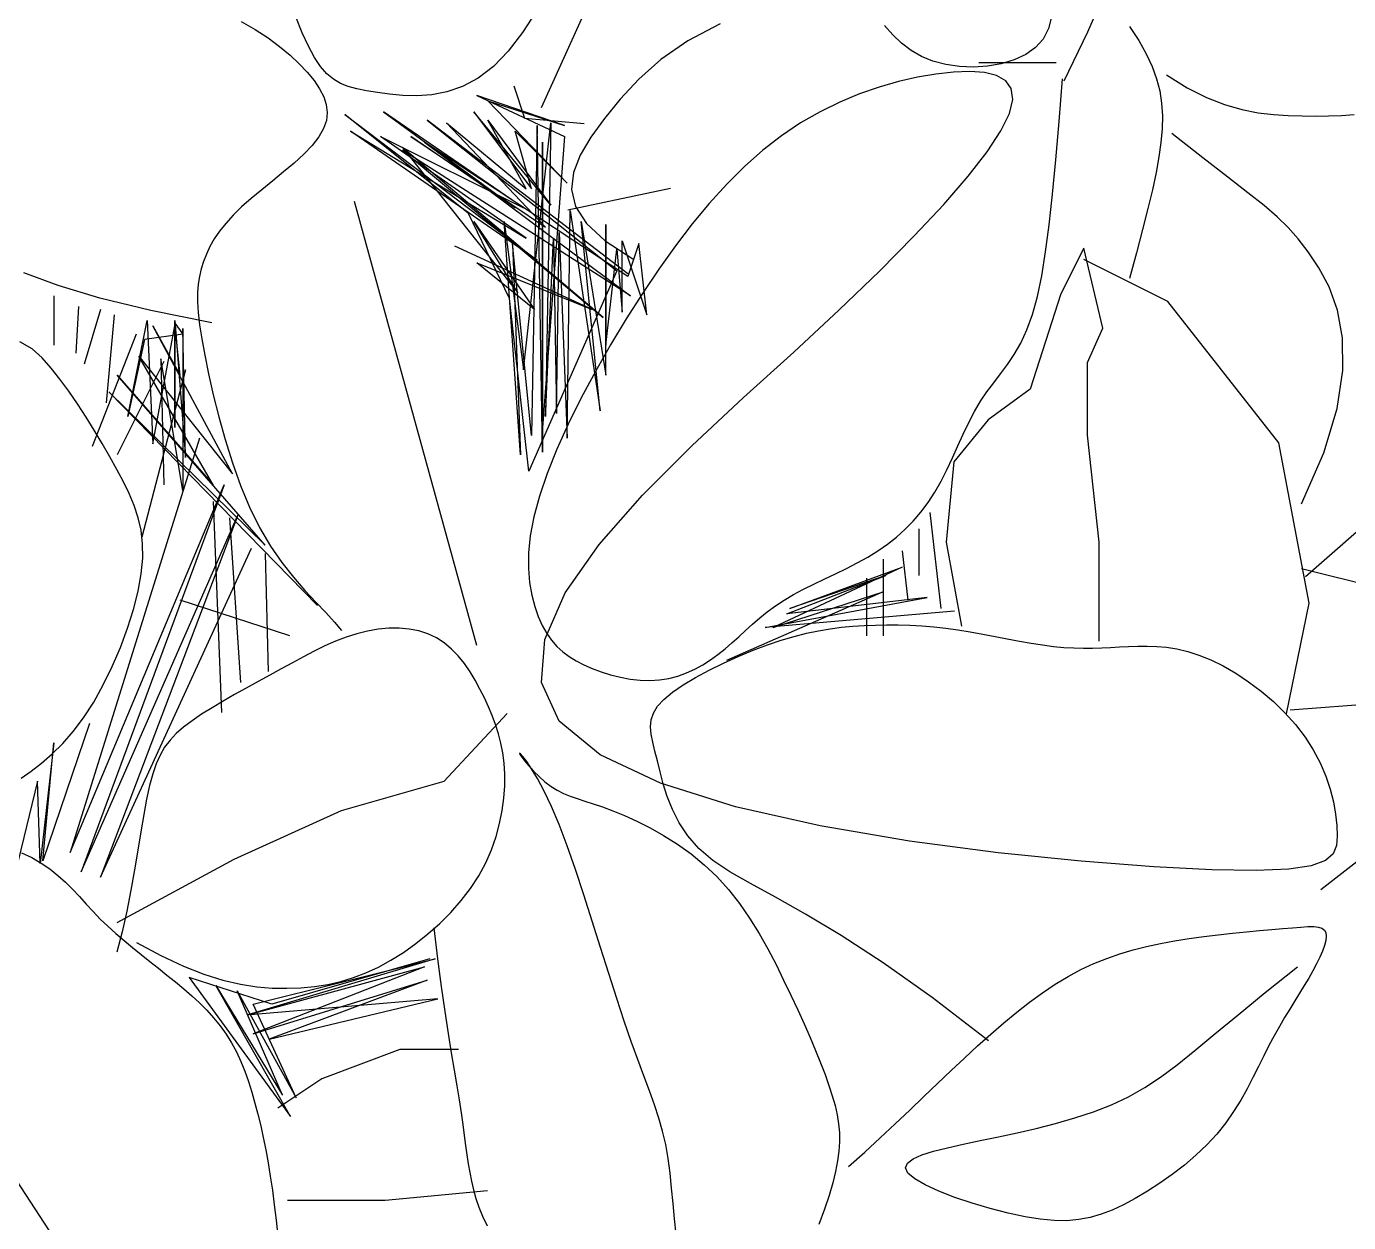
# Model space of a CAD drawing. Header units: metres. Extents: x 10 to 239, y 2 to 253.
# Drawn here: x 100.946 to 103.59, y 26.143 to 28.536 of the extents above; entities that cross this region are included whole.
import ezdxf

# ---------------------------------------------------------------- set-up
doc = ezdxf.new("R2010")
doc.units = ezdxf.units.M
doc.header["$MEASUREMENT"] = 0
doc.layers.add('1', color=7, linetype='Continuous')
doc.layers.add('cot200', color=9, linetype='Continuous')
doc.layers.add('bloques ARBOLES', color=7, linetype='Continuous', true_color=0xb8d897)

# ---------------------------------------------------------------- blocks, each defined once
blk = doc.blocks.new('A$C6F4E7DED')
for p, q in [((849.21, 1241.7), (943.33, 1033.65)), ((654.17, 1073.88), (644.26, 1096.47)), ((945.88, 1084.58), (953.05, 1073.4)), ((632.09, 1076.59), (627.24, 1069.24)), ((673.21, 1082.5), (674.93, 1075.64)), ((757.28, 1072.19), (761.68, 1077.13)), ((848.59, 1078.09), (865.7, 1069.1)), ((1069.63, 1073.32), (1073.05, 1081.72)), ((1101.89, 1079.38), (1094.45, 1075.12)), ((666.66, 1047.9), (654.17, 1073.88)), ((674.93, 1075.64), (677.82, 1070.03)), ((677.82, 1070.03), (681.87, 1065.48)), ((752.64, 1067.79), (757.28, 1072.19)), ((953.05, 1073.4), (960.63, 1063.59)), ((1066.35, 1066.18), (1069.63, 1073.32)), ((1087.67, 1070.68), (1081.53, 1066.14)), ((1094.45, 1075.12), (1087.67, 1070.68)), ((627.24, 1069.24), (623.29, 1062.26)), ((681.87, 1065.48), (687.05, 1061.8)), ((742.15, 1060.84), (747.63, 1064)), ((747.63, 1064), (752.64, 1067.79)), ((865.7, 1069.1), (879.9, 1059.24)), ((960.63, 1063.59), (968.53, 1055.5)), ((1063.13, 1060.25), (1066.35, 1066.18)), ((1081.53, 1066.14), (1076.03, 1061.55)), ((623.29, 1062.26), (620.17, 1055.55)), ((670.96, 1057.4), (711.82, 1057.4)), ((687.05, 1061.8), (693.15, 1058.95)), ((693.15, 1058.95), (699.94, 1056.92)), ((699.94, 1056.92), (707.19, 1055.68)), ((707.19, 1055.68), (714.66, 1055.22)), ((722.12, 1055.52), (729.33, 1056.57)), ((729.33, 1056.57), (736.07, 1058.35)), ((736.07, 1058.35), (742.15, 1060.84)), ((879.9, 1059.24), (891.67, 1048.86)), ((1059.9, 1055.46), (1063.13, 1060.25)), ((1071.16, 1056.97), (1066.93, 1052.46)), ((1076.03, 1061.55), (1071.16, 1056.97)), ((612.55, 1051.04), (601.7, 1044.31)), ((617.81, 1049.02), (616.17, 1042.55)), ((620.17, 1055.55), (617.81, 1049.02)), ((669.4, 1026.44), (667.55, 1048.9)), ((697.59, 1047.99), (702.42, 1050.77)), ((702.42, 1050.77), (708.82, 1052.35)), ((708.82, 1052.35), (716.51, 1052.88)), ((714.66, 1055.22), (722.12, 1055.52)), ((716.51, 1052.88), (725.18, 1052.53)), ((725.18, 1052.53), (734.51, 1051.45)), ((734.51, 1051.45), (744.26, 1049.78)), ((744.26, 1049.78), (754.31, 1047.51)), ((891.67, 1048.86), (901.48, 1038.31)), ((968.53, 1055.5), (976.64, 1049.36)), ((976.64, 1049.36), (984.86, 1045)), ((1049.34, 1046.54), (1053.1, 1048.75)), ((1053.1, 1048.75), (1056.59, 1051.68)), ((1056.59, 1051.68), (1059.9, 1055.46)), ((1066.93, 1052.46), (1063.33, 1048.06)), ((601.7, 1044.31), (591.49, 1039.16)), ((616.17, 1042.55), (615.18, 1036.06)), ((693.9, 1038.13), (694.66, 1043.83)), ((694.66, 1043.83), (697.59, 1047.99)), ((754.31, 1047.51), (764.56, 1044.6)), ((764.56, 1044.6), (774.95, 1041)), ((951.89, 1027.95), (957.59, 1045.05)), ((984.86, 1045), (993.07, 1042.17)), ((993.07, 1042.17), (1001.15, 1040.6)), ((1023.45, 1040.86), (1029.85, 1041.73)), ((1029.85, 1041.73), (1035.57, 1042.62)), ((1035.57, 1042.62), (1040.66, 1043.62)), ((1040.66, 1043.62), (1045.22, 1044.87)), ((1045.22, 1044.87), (1049.34, 1046.54)), ((1060.41, 1043.77), (1058.25, 1039.55)), ((1063.33, 1048.06), (1060.41, 1043.77)), ((581.87, 1035.38), (572.8, 1032.75)), ((591.49, 1039.16), (581.87, 1035.38)), ((615.18, 1036.06), (614.78, 1029.43)), ((695.64, 1030.73), (693.9, 1038.13)), ((774.95, 1041), (785.39, 1036.67)), ((785.39, 1036.67), (795.8, 1031.56)), ((901.48, 1038.31), (909.82, 1027.95)), ((929.42, 993.78), (971.53, 1037.3)), ((930.87, 1024.25), (977.33, 1040.21)), ((977.33, 1040.21), (930.87, 1018.44)), ((971.53, 1037.3), (930.87, 1024.25)), ((1001.15, 1040.6), (1008.98, 1040.03)), ((1008.98, 1040.03), (1016.46, 1040.21)), ((1016.46, 1040.21), (1023.45, 1040.86)), ((1056.89, 1035.36), (1056.4, 1031.16)), ((1058.25, 1039.55), (1056.89, 1035.36)), ((520.09, 1029.57), (513.39, 1030.08)), ((526.86, 1029.33), (520.09, 1029.57)), ((533.78, 1029.29), (526.86, 1029.33)), ((540.92, 1029.37), (533.78, 1029.29)), ((548.33, 1029.58), (540.92, 1029.37)), ((556.09, 1030.06), (548.33, 1029.58)), ((564.22, 1031.05), (556.09, 1030.06)), ((572.8, 1032.75), (564.22, 1031.05)), ((614.78, 1029.43), (614.91, 1022.58)), ((700.13, 1021.49), (695.64, 1030.73)), ((795.8, 1031.56), (806.11, 1025.63)), ((909.82, 1027.95), (916.98, 1018.05)), ((920.51, 1025.1), (951.89, 1027.95)), ((938.13, 982.18), (978.79, 1031.5)), ((1047.02, 1030.05), (945.39, 953.16)), ((978.79, 1031.5), (948.3, 990.88)), ((952.65, 980.73), (1026.7, 1031.5)), ((1026.7, 1031.5), (957.01, 980.73)), ((981.69, 977.82), (1047.02, 1030.05)), ((1056.4, 1031.16), (1056.83, 1026.94)), ((614.91, 1022.58), (615.52, 1015.39)), ((671.15, 1006.17), (669.4, 1026.44)), ((707.4, 1010.39), (700.13, 1021.49)), ((806.11, 1025.63), (816.23, 1018.85)), ((897.48, 945.91), (1003.47, 1027.15)), ((1003.47, 1027.15), (903.29, 947.36)), ((957.01, 1021.35), (929.42, 993.78)), ((971.53, 1027.15), (938.13, 982.18)), ((952.65, 895.13), (938.13, 1025.7)), ((938.13, 1025.7), (941.04, 870.47)), ((941.04, 970.57), (993.3, 1025.7)), ((942.49, 851.61), (945.39, 1024.25)), ((945.39, 1024.25), (948.3, 860.32)), ((945.39, 953.16), (1044.12, 1021.35)), ((948.3, 990.88), (957.01, 1021.35)), ((951.2, 990.88), (971.53, 1027.15)), ((993.3, 1025.7), (951.2, 990.88)), ((1044.12, 1021.35), (951.2, 964.77)), ((1056.83, 1026.94), (1058.27, 1022.65)), ((1058.27, 1022.65), (1060.75, 1018.26)), ((593.43, 1007.18), (609.86, 1020.06)), ((615.52, 1015.39), (616.6, 1007.71)), ((816.23, 1018.85), (826.1, 1011.18)), ((1004.92, 1015.54), (896.03, 934.3)), ((897.48, 944.46), (1004.92, 1015.54)), ((916.98, 1018.05), (922.62, 1008.56)), ((930.87, 1018.44), (942.49, 864.67)), ((1012.18, 1018.44), (941.04, 970.57)), ((942.49, 864.67), (942.49, 1015.54)), ((942.49, 1015.54), (942.49, 851.61)), ((951.2, 964.77), (1028.15, 1018.44)), ((1028.15, 1018.44), (952.65, 980.73)), ((957.01, 980.73), (1012.18, 1018.44)), ((1060.75, 1018.26), (1064.3, 1013.74)), ((1064.3, 1013.74), (1068.74, 1009.13)), ((580.17, 996.93), (593.43, 1007.18)), ((616.6, 1007.71), (618.12, 999.41)), ((717.47, 997.43), (707.4, 1010.39)), ((826.1, 1011.18), (835.73, 1002.64)), ((896.03, 934.3), (1016.53, 1011.19)), ((910.55, 922.7), (1016.53, 1012.64)), ((1016.53, 1011.19), (910.55, 922.7)), ((922.62, 1008.56), (926.2, 999.37)), ((1016.53, 1012.64), (955.56, 935.75)), ((1068.74, 1009.13), (1073.85, 1004.45)), ((672.88, 987.99), (671.15, 1006.17)), ((835.73, 1002.64), (845.14, 993.28)), ((1073.85, 1004.45), (1079.41, 999.73)), ((1079.41, 999.73), (1085.19, 995.02)), ((569.55, 988.72), (580.17, 996.93)), ((618.12, 999.41), (620.09, 990.34)), ((730.33, 982.59), (717.47, 997.43)), ((845.14, 993.28), (854.36, 983.13)), ((926.2, 999.37), (927.2, 990.37)), ((1085.19, 995.02), (1090.97, 990.34)), ((561.04, 981.95), (569.55, 988.72)), ((620.09, 990.34), (622.48, 980.34)), ((674.65, 971.77), (672.88, 987.99)), ((874.88, 990.9), (929.07, 979.5)), ((927.2, 990.37), (925.09, 981.43)), ((1090.97, 990.34), (1096.52, 985.72)), ((1096.52, 985.72), (1101.63, 981.21)), ((554.12, 976.03), (561.04, 981.95)), ((622.48, 980.34), (625.28, 969.27)), ((745.98, 965.88), (730.33, 982.59)), ((854.36, 983.13), (863.4, 972.24)), ((927.97, 979.27), (912, 873.37)), ((925.09, 981.43), (919.34, 972.44)), ((929.42, 858.86), (927.97, 979.27)), ((1042.08, 984.27), (977.39, 749.54)), ((1101.63, 981.21), (1106.12, 976.82)), ((548.26, 970.37), (554.12, 976.03)), ((676.52, 957.41), (674.65, 971.77)), ((863.4, 972.24), (872.29, 960.65)), ((922.16, 973.47), (909.09, 892.23)), ((909.09, 892.23), (909.09, 972.02)), ((909.09, 972.02), (909.09, 908.19)), ((919.34, 972.44), (909.44, 963.29)), ((912, 873.37), (922.16, 973.47)), ((978.79, 973.47), (946.84, 927.05)), ((962.81, 973.47), (952.65, 895.13)), ((954.1, 850.16), (962.81, 973.47)), ((955.56, 935.75), (978.79, 973.47)), ((959.91, 932.85), (981.69, 977.82)), ((1106.12, 976.82), (1109.99, 972.55)), ((1109.99, 972.55), (1113.29, 968.37)), ((542.94, 964.38), (548.26, 970.37)), ((625.28, 969.27), (628.49, 956.99)), ((764.43, 947.3), (745.98, 965.88)), ((933.78, 967.67), (929.42, 858.86)), ((935.23, 871.92), (933.78, 967.67)), ((936.68, 964.77), (935.23, 871.92)), ((941.04, 870.47), (936.68, 964.77)), ((1113.29, 968.37), (1116.07, 964.28)), ((537.61, 957.47), (542.94, 964.38)), ((646.23, 917.09), (656.33, 959.49)), ((656.33, 959.49), (668.46, 935.26)), ((872.29, 960.65), (881.05, 948.39)), ((900.38, 963.32), (887.32, 924.15)), ((887.32, 924.15), (891.67, 961.87)), ((891.67, 961.87), (897.48, 944.46)), ((909.44, 963.29), (894.84, 953.85)), ((900.38, 925.6), (900.38, 963.32)), ((903.29, 958.96), (900.38, 925.6)), ((909.09, 908.19), (903.29, 958.96)), ((916.35, 927.05), (988.95, 960.42)), ((948.3, 860.32), (958.46, 961.87)), ((958.46, 961.87), (954.1, 850.16)), ((1116.07, 964.28), (1118.39, 960.26)), ((1118.39, 960.26), (1120.28, 956.29)), ((531.99, 949.09), (537.61, 957.47)), ((611.88, 931.22), (656.33, 953.43)), ((628.49, 956.99), (632.09, 943.33)), ((678.57, 944.79), (676.52, 957.41)), ((977.33, 951.71), (916.35, 927.05)), ((946.84, 927.05), (977.33, 951.71)), ((1120.28, 956.29), (1121.81, 952.35)), ((1121.81, 952.35), (1123.02, 948.43)), ((526.59, 938.92), (531.99, 949.09)), ((680.85, 933.8), (678.57, 944.79)), ((785.67, 926.84), (764.43, 947.3)), ((881.05, 948.39), (889.72, 935.51)), ((903.29, 947.36), (949.75, 841.46)), ((1123.02, 948.43), (1123.96, 944.48)), ((1123.96, 944.48), (1124.6, 940.37)), ((1198.72, 939.63), (1216.85, 946.32)), ((522.17, 926.66), (526.59, 938.92)), ((1124.6, 940.37), (1124.93, 935.92)), ((1176.56, 932.98), (1198.72, 939.63)), ((553.28, 856.52), (611.88, 931.22)), ((668.46, 935.26), (684.62, 884.78)), ((683.44, 924.31), (680.85, 933.8)), ((889.72, 935.51), (898.27, 922.07)), ((949.75, 841.46), (959.91, 932.85)), ((1124.93, 930.97), (1124.56, 925.35)), ((1124.93, 935.92), (1124.93, 930.97)), ((1149.66, 926.41), (1176.56, 932.98)), ((1200.92, 934.3), (1200.92, 908.19)), ((519.49, 912.04), (522.17, 926.66)), ((686.38, 916.2), (683.44, 924.31)), ((809.7, 904.49), (785.67, 926.84)), ((1117.32, 919.93), (1149.66, 926.41)), ((1124.56, 925.35), (1123.83, 918.89)), ((1168.98, 924.15), (1173.34, 877.72)), ((1176.24, 927.05), (1184.95, 898.03)), ((1187.86, 928.5), (1189.31, 903.84)), ((654.31, 898.92), (646.23, 917.09)), ((689.62, 909.24), (686.38, 916.2)), ((898.27, 922.07), (906.61, 908.24)), ((1106.55, 840.01), (1148.66, 918.34)), ((1123.83, 918.89), (1122.69, 911.42)), ((1137.04, 921.25), (1131.23, 848.71)), ((1131.23, 848.71), (1132.68, 916.89)), ((1137.04, 919.8), (1132.68, 913.99)), ((1132.68, 916.89), (1132.68, 831.3)), ((1134.14, 892.23), (1137.04, 919.8)), ((1148.66, 918.34), (1134.14, 892.23)), ((1137.04, 864.67), (1137.04, 921.25)), ((1148.66, 855.96), (1137.04, 918.34)), ((1137.04, 918.34), (1137.04, 864.67)), ((1151.56, 921.25), (1148.66, 855.96)), ((1161.72, 870.47), (1151.56, 921.25)), ((519.3, 894.77), (519.49, 912.04)), ((693.07, 903.21), (689.62, 909.24)), ((1122.69, 911.42), (1121.12, 902.78)), ((1132.68, 913.99), (1153.01, 911.09)), ((1153.01, 911.09), (1161.72, 870.47)), ((1157.37, 913.99), (1180.6, 854.51)), ((1212.42, 906.11), (1218.87, 909.82)), ((696.67, 897.86), (693.07, 903.21)), ((836.2, 880.37), (809.7, 904.49)), ((906.61, 908.24), (914.58, 894.23)), ((1155.91, 902.39), (1106.55, 840.01)), ((1116.71, 834.2), (1155.91, 902.39)), ((1121.12, 902.78), (1119.12, 892.89)), ((1207.13, 901.45), (1212.42, 906.11)), ((654.31, 860.55), (654.31, 898.92)), ((700.34, 892.95), (696.67, 897.86)), ((1131.23, 895.13), (1154.46, 806.64)), ((1132.68, 831.3), (1144.3, 900.94)), ((1144.3, 900.94), (1142.85, 834.2)), ((1142.85, 899.49), (1167.53, 850.16)), ((1197.72, 890.09), (1202.39, 896.04)), ((1202.39, 896.04), (1207.13, 901.45)), ((522.34, 874.56), (519.3, 894.77)), ((703.99, 888.25), (700.34, 892.95)), ((707.56, 883.52), (703.99, 888.25)), ((914.58, 894.23), (922.06, 880.23)), ((1089.13, 802.29), (1167.53, 892.23)), ((1119.12, 892.89), (1116.66, 881.95)), ((1167.53, 892.23), (1116.71, 834.2)), ((1193.06, 883.72), (1197.72, 890.09)), ((684.62, 884.78), (706.85, 868.63)), ((710.97, 878.53), (707.56, 883.52)), ((1061.54, 770.37), (1171.89, 883.53)), ((1171.89, 883.53), (1089.13, 802.29)), ((1116.66, 881.95), (1113.74, 870.28)), ((1188.44, 877.03), (1193.06, 883.72)), ((529.37, 851.14), (522.34, 874.56)), ((714.15, 873.08), (710.97, 878.53)), ((863.51, 854.97), (836.2, 880.37)), ((922.06, 880.23), (928.9, 866.44)), ((1183.91, 870.13), (1188.44, 877.03)), ((706.85, 868.63), (725.04, 846.42)), ((717.17, 867.25), (714.15, 873.08)), ((720.07, 861.14), (717.17, 867.25)), ((1113.74, 870.28), (1110.37, 858.19)), ((1179.52, 863.11), (1183.91, 870.13)), ((648.25, 804.02), (654.31, 860.55)), ((722.92, 854.86), (720.07, 861.14)), ((928.9, 866.44), (934.96, 853.07)), ((1175.29, 856.08), (1179.52, 863.11)), ((537.11, 771.72), (553.28, 856.52)), ((725.78, 848.52), (722.92, 854.86)), ((889.66, 828.88), (863.51, 854.97)), ((934.96, 853.07), (940.11, 840.3)), ((1110.37, 858.19), (1106.52, 845.97)), ((1123.97, 858.86), (1192.21, 639.81)), ((1171.29, 849.14), (1175.29, 856.08)), ((541.15, 824.21), (529.37, 851.14)), ((725.04, 846.42), (729.08, 804.02)), ((728.72, 842.25), (725.78, 848.52)), ((1106.52, 845.97), (1102.2, 833.94)), ((1167.54, 842.41), (1171.29, 849.14)), ((731.8, 836.15), (728.72, 842.25)), ((940.11, 840.3), (944.19, 828.35)), ((1164.1, 835.93), (1167.54, 842.41)), ((735.08, 830.34), (731.8, 836.15)), ((1102.2, 833.94), (1097.41, 822.39)), ((1192.21, 639.81), (1110.91, 834.2)), ((1110.91, 834.2), (1186.4, 629.65)), ((1161.03, 829.61), (1164.1, 835.93)), ((738.62, 824.9), (735.08, 830.34)), ((912.66, 802.72), (889.66, 828.88)), ((944.19, 828.35), (947.13, 817.37)), ((1116.71, 825.5), (1112.36, 713.79)), ((1158.41, 823.31), (1161.03, 829.61)), ((737.77, 819.7), (731.97, 768.92)), ((742.42, 819.83), (738.62, 824.9)), ((746.48, 815.12), (742.42, 819.83)), ((1097.41, 822.39), (1092.12, 811.64)), ((1186.4, 629.65), (1103.65, 818.24)), ((1103.65, 818.24), (1176.24, 626.75)), ((1156.32, 816.89), (1158.41, 823.31)), ((522.21, 800.61), (506.28, 814.61)), ((743.58, 810.99), (743.58, 786.33)), ((750.79, 810.74), (746.48, 815.12)), ((947.13, 817.37), (948.99, 807.34)), ((1092.12, 811.64), (1086.38, 801.91)), ((1108, 816.79), (1102.2, 729.75)), ((1154.83, 810.21), (1156.32, 816.89)), ((648.25, 751.53), (648.25, 804.02)), ((729.08, 804.02), (721, 759.61)), ((755.36, 806.66), (750.79, 810.74)), ((760.18, 802.87), (755.36, 806.66)), ((948.99, 807.34), (949.91, 798.23)), ((1154.02, 803.12), (1154.83, 810.21)), ((539.13, 785.85), (522.21, 800.61)), ((752.29, 799.39), (749.39, 773.27)), ((765.24, 799.33), (760.18, 802.87)), ((770.55, 796.03), (765.24, 799.33)), ((930.55, 777.07), (912.66, 802.72)), ((949.91, 798.23), (950.01, 789.97)), ((1086.38, 801.91), (1080.35, 793.19)), ((1089.13, 797.93), (1087.68, 735.55)), ((1176.24, 626.75), (1096.39, 800.84)), ((1153.96, 795.49), (1154.02, 803.12)), ((811.82, 768.92), (752.29, 790.68)), ((752.29, 790.68), (820.53, 758.77)), ((762.45, 795.03), (762.45, 754.41)), ((776.08, 792.94), (770.55, 796.03)), ((781.77, 790.02), (776.08, 792.94)), ((787.55, 787.21), (781.77, 790.02)), ((950.01, 789.97), (949.42, 782.53)), ((1080.35, 793.19), (1074.22, 785.4)), ((1154.72, 787.17), (1153.96, 795.49)), ((460.32, 769.7), (541.15, 789.89)), ((813.27, 766.02), (761, 786.33)), ((761, 786.33), (811.82, 768.92)), ((771.17, 784.88), (771.17, 754.41)), ((793.32, 784.48), (787.55, 787.21)), ((799.01, 781.78), (793.32, 784.48)), ((1074.22, 785.4), (1068.18, 778.43)), ((1156.36, 778.09), (1154.72, 787.17)), ((820.53, 758.77), (762.45, 777.62)), ((762.45, 777.62), (845.21, 741.36)), ((804.54, 779.05), (799.01, 781.78)), ((809.84, 776.26), (804.54, 779.05)), ((814.81, 773.36), (809.84, 776.26)), ((941.33, 752.54), (930.55, 777.07)), ((949.42, 782.53), (948.26, 775.85)), ((1068.18, 778.43), (1062.43, 772.22)), ((1158.8, 768.42), (1156.36, 778.09)), ((549.23, 713.17), (537.11, 771.72)), ((824.89, 758.77), (739.22, 774.72)), ((739.22, 774.72), (813.27, 766.02)), ((819.41, 770.3), (814.81, 773.36)), ((823.68, 767.13), (819.41, 770.3)), ((946.67, 769.88), (944.76, 764.57)), ((948.26, 775.85), (946.67, 769.88)), ((1062.43, 772.22), (1057.16, 766.67)), ((1076.06, 754.41), (1134.14, 773.27)), ((724.71, 767.47), (824.89, 758.77)), ((827.68, 763.87), (823.68, 767.13)), ((831.48, 760.56), (827.68, 763.87)), ((944.76, 764.57), (942.64, 759.87)), ((1057.16, 766.67), (1052.58, 761.69)), ((1161.96, 758.39), (1158.8, 768.42)), ((709.8, 755.38), (703.26, 754.14)), ((716.36, 756.55), (709.8, 755.38)), ((722.88, 757.59), (716.36, 756.55)), ((729.33, 758.46), (722.88, 757.59)), ((735.71, 759.14), (729.33, 758.46)), ((742.01, 759.66), (735.71, 759.14)), ((748.24, 760), (742.01, 759.66)), ((754.41, 760.19), (748.24, 760)), ((760.51, 760.23), (754.41, 760.19)), ((766.55, 760.11), (760.51, 760.23)), ((772.53, 759.86), (766.55, 760.11)), ((778.48, 759.47), (772.53, 759.86)), ((784.42, 758.91), (778.48, 759.47)), ((790.44, 758.13), (784.42, 758.91)), ((796.58, 757.1), (790.44, 758.13)), ((802.91, 755.78), (796.58, 757.1)), ((809.48, 754.12), (802.91, 755.78)), ((835.15, 757.24), (831.48, 760.56)), ((838.75, 753.94), (835.15, 757.24)), ((940.31, 755.72), (937.75, 752.06)), ((942.64, 759.87), (940.31, 755.72)), ((998.63, 753.36), (1003.16, 755.47)), ((1003.16, 755.47), (1008, 757.01)), ((1008, 757.01), (1013.1, 758)), ((1013.1, 758), (1018.41, 758.46)), ((1018.41, 758.46), (1023.88, 758.41)), ((1023.88, 758.41), (1029.46, 757.89)), ((1029.46, 757.89), (1035.11, 756.91)), ((1035.11, 756.91), (1040.76, 755.5)), ((1040.76, 755.5), (1046.39, 753.7)), ((1052.58, 761.69), (1048.86, 757.2)), ((1165.73, 748.25), (1161.96, 758.39)), ((612.55, 748.35), (607.09, 747.47)), ((617.8, 748.83), (612.55, 748.35)), ((622.88, 749.01), (617.8, 748.83)), ((627.82, 748.98), (622.88, 749.01)), ((632.66, 748.81), (627.82, 748.98)), ((637.41, 748.57), (632.66, 748.81)), ((642.13, 748.33), (637.41, 748.57)), ((646.87, 748.11), (642.13, 748.33)), ((651.67, 747.96), (646.87, 748.11)), ((666.88, 748.29), (661.62, 748.01)), ((672.38, 748.81), (666.88, 748.29)), ((678.16, 749.57), (672.38, 748.81)), ((684.18, 750.54), (678.16, 749.57)), ((690.4, 751.66), (684.18, 750.54)), ((696.78, 752.88), (690.4, 751.66)), ((703.26, 754.14), (696.78, 752.88)), ((816.36, 752.1), (809.48, 754.12)), ((823.61, 749.66), (816.36, 752.1)), ((831.23, 746.79), (823.61, 749.66)), ((842.35, 750.7), (838.75, 753.94)), ((846.02, 747.56), (842.35, 750.7)), ((934.94, 748.83), (931.84, 745.98)), ((937.75, 752.06), (934.94, 748.83)), ((943.04, 729.73), (941.33, 752.54)), ((990.62, 747.42), (994.46, 750.65)), ((994.46, 750.65), (998.63, 753.36)), ((1046.39, 753.7), (1052, 751.54)), ((1052, 751.54), (1057.62, 749.06)), ((1057.62, 749.06), (1063.27, 746.32)), ((1170.04, 738.21), (1165.73, 748.25)), ((589.24, 741.72), (582.72, 738.5)), ((595.47, 744.24), (589.24, 741.72)), ((601.41, 746.14), (595.47, 744.24)), ((607.09, 747.47), (601.41, 746.14)), ((656.57, 747.91), (651.67, 747.96)), ((661.62, 748.01), (656.57, 747.91)), ((839.07, 743.54), (831.23, 746.79)), ((846.89, 740.01), (839.07, 743.54)), ((849.81, 744.55), (846.02, 747.56)), ((853.74, 741.72), (849.81, 744.55)), ((857.82, 739.12), (853.74, 741.72)), ((924.72, 741.15), (920.64, 739.05)), ((928.44, 743.44), (924.72, 741.15)), ((931.84, 745.98), (928.44, 743.44)), ((983.86, 739.72), (987.1, 743.75)), ((987.1, 743.75), (990.62, 747.42)), ((1063.27, 746.32), (1068.99, 743.36)), ((1068.99, 743.36), (1074.79, 740.22)), ((576.02, 734.62), (569.26, 730.15)), ((582.72, 738.5), (576.02, 734.62)), ((854.5, 736.27), (846.89, 740.01)), ((861.66, 732.39), (854.5, 736.27)), ((862.05, 736.79), (857.82, 739.12)), ((866.44, 734.77), (862.05, 736.79)), ((871, 733.13), (866.44, 734.77)), ((911.48, 735.34), (906.51, 733.8)), ((916.21, 737.11), (911.48, 735.34)), ((920.64, 739.05), (916.21, 737.11)), ((978.14, 730.89), (980.88, 735.4)), ((980.88, 735.4), (983.86, 739.72)), ((1074.79, 740.22), (1080.7, 736.95)), ((1080.7, 736.95), (1086.75, 733.6)), ((1174.77, 728.52), (1170.04, 738.21)), ((569.26, 730.15), (562.57, 725.14)), ((868.17, 728.46), (861.66, 732.39)), ((873.81, 724.56), (868.17, 728.46)), ((875.73, 731.89), (871, 733.13)), ((880.64, 731.12), (875.73, 731.89)), ((885.72, 730.83), (880.64, 731.12)), ((890.92, 731), (885.72, 730.83)), ((896.16, 731.58), (890.92, 731)), ((901.38, 732.53), (896.16, 731.58)), ((906.51, 733.8), (901.38, 732.53)), ((933.69, 709.23), (943.04, 729.73)), ((975.61, 726.25), (978.14, 730.89)), ((1086.75, 733.6), (1092.94, 730.2)), ((1092.94, 730.2), (1099.19, 726.77)), ((1179.85, 719.41), (1174.77, 728.52)), ((547.21, 715.19), (470.42, 721.24)), ((562.57, 725.14), (556.11, 719.64)), ((878.37, 720.77), (873.81, 724.56)), ((881.68, 717.14), (878.37, 720.77)), ((971.1, 716.91), (973.27, 721.57)), ((973.27, 721.57), (975.61, 726.25)), ((1099.19, 726.77), (1105.4, 723.32)), ((1105.4, 723.32), (1111.47, 719.85)), ((549.98, 713.73), (544.34, 707.47)), ((556.11, 719.64), (549.98, 713.73)), ((883.85, 713.59), (881.68, 717.14)), ((885.03, 710.02), (883.85, 713.59)), ((961.24, 713.41), (994.77, 677.33)), ((969.12, 712.24), (971.1, 716.91)), ((1111.47, 719.85), (1117.3, 716.39)), ((1117.3, 716.39), (1122.78, 712.94)), ((1185.16, 711.12), (1179.85, 719.41)), ((544.34, 707.47), (539.31, 700.9)), ((885.39, 706.33), (885.03, 710.02)), ((885.08, 702.41), (885.39, 706.33)), ((912.09, 691.52), (933.69, 709.23)), ((965.8, 702.67), (967.34, 707.51)), ((967.34, 707.51), (969.12, 712.24)), ((1122.78, 712.94), (1127.82, 709.51)), ((1127.82, 709.51), (1132.32, 706.11)), ((1132.32, 706.11), (1136.2, 702.72)), ((1182.05, 707.99), (1206.73, 635.45)), ((1190.64, 703.82), (1185.16, 711.12)), ((539.31, 700.9), (534.99, 694.1)), ((884.27, 698.16), (885.08, 702.41)), ((964.53, 697.67), (965.8, 702.67)), ((1136.2, 702.72), (1139.51, 699.23)), ((1139.51, 699.23), (1142.34, 695.5)), ((1196.2, 697.46), (1190.64, 703.82)), ((534.99, 694.1), (531.38, 687.16)), ((881.77, 688.25), (883.11, 693.48)), ((883.11, 693.48), (884.27, 698.16)), ((954.22, 692.01), (954.79, 692.37)), ((954.79, 692.37), (954.55, 691.73)), ((962.87, 686.99), (963.54, 692.46)), ((963.54, 692.46), (964.53, 697.67)), ((1142.34, 695.5), (1144.76, 691.37)), ((1201.81, 691.93), (1196.2, 697.46)), ((1206.73, 635.45), (1200.92, 697.83)), ((1200.92, 697.83), (1208.18, 634)), ((531.38, 687.16), (528.44, 680.19)), ((880.1, 676.53), (912.09, 691.52)), ((880.34, 682.43), (881.77, 688.25)), ((949.79, 685.65), (947.22, 682.86)), ((948.29, 684.1), (950.88, 687.96)), ((951.94, 688.19), (949.79, 685.65)), ((950.88, 687.96), (952.89, 690.57)), ((953.56, 690.28), (951.94, 688.19)), ((952.89, 690.57), (954.22, 692.01)), ((954.55, 691.73), (953.56, 690.28)), ((962.53, 681.2), (962.87, 686.99)), ((1144.76, 691.37), (1146.84, 686.71)), ((1146.84, 686.71), (1148.67, 681.38)), ((1207.4, 687.11), (1201.81, 691.93)), ((1212.91, 682.88), (1207.4, 687.11)), ((528.44, 680.19), (526.11, 673.29)), ((878.68, 676.1), (880.34, 682.43)), ((944.33, 679.98), (941.23, 677.22)), ((941.67, 672.31), (945.19, 678.91)), ((947.22, 682.86), (944.33, 679.98)), ((945.19, 678.91), (948.29, 684.1)), ((962.55, 675.07), (962.53, 681.2)), ((1148.67, 681.38), (1150.32, 675.22)), ((1218.29, 679.15), (1212.91, 682.88)), ((526.11, 673.29), (524.38, 666.57)), ((840.41, 664.05), (880.1, 676.53)), ((876.59, 669.42), (878.68, 676.1)), ((934.79, 672.72), (931.47, 671.05)), ((938.03, 674.76), (934.79, 672.72)), ((937.82, 664.23), (941.67, 672.31)), ((941.23, 677.22), (938.03, 674.76)), ((962.98, 668.64), (962.55, 675.07)), ((994.77, 677.33), (1048.93, 661.87)), ((1150.32, 675.22), (1151.88, 668.1)), ((1208.18, 634), (1209.63, 677.52)), ((1209.63, 677.52), (1219.8, 635.45)), ((531.05, 620.29), (466.38, 670.77)), ((524.38, 666.57), (523.19, 660.12)), ((873.86, 662.51), (876.59, 669.42)), ((915.78, 665.58), (910.85, 663.9)), ((920.23, 667), (915.78, 665.58)), ((924.27, 668.31), (920.23, 667)), ((927.99, 669.62), (924.27, 668.31)), ((931.47, 671.05), (927.99, 669.62)), ((933.73, 654.57), (937.82, 664.23)), ((963.86, 661.98), (962.98, 668.64)), ((1151.88, 668.1), (1153.41, 659.92)), ((523.19, 660.12), (522.5, 654.04)), ((795.66, 653.89), (840.41, 664.05)), ((870.3, 655.54), (873.86, 662.51)), ((899.26, 659.37), (892.65, 656.37)), ((905.36, 661.87), (899.26, 659.37)), ((910.85, 663.9), (905.36, 661.87)), ((965.21, 655.16), (963.86, 661.98)), ((1048.93, 661.87), (1105.67, 636.1)), ((1153.41, 659.92), (1154.96, 650.83)), ((522.5, 654.04), (522.28, 648.45)), ((748.52, 645.83), (795.66, 653.89)), ((865.69, 648.63), (870.3, 655.54)), ((885.68, 652.86), (878.49, 648.82)), ((892.65, 656.37), (885.68, 652.86)), ((929.46, 643.34), (933.73, 654.57)), ((967.09, 648.23), (965.21, 655.16)), ((1154.96, 650.83), (1156.59, 640.99)), ((522.28, 648.45), (522.66, 643.45)), ((522.66, 643.45), (524.44, 639.11)), ((701.64, 639.69), (748.52, 645.83)), ((859.84, 641.93), (865.69, 648.63)), ((871.22, 644.24), (864.01, 639.1)), ((878.49, 648.82), (871.22, 644.24)), ((925.09, 630.84), (929.46, 643.34)), ((969.54, 641.27), (967.09, 648.23)), ((524.44, 639.11), (528.6, 635.54)), ((657.69, 635.25), (701.64, 639.69)), ((852.55, 635.58), (859.84, 641.93)), ((864.01, 639.1), (857, 633.38)), ((972.59, 634.34), (969.54, 641.27)), ((1156.59, 640.99), (1158.35, 630.6)), ((1212.62, 637.12), (1207.6, 634.27)), ((1218.03, 639.67), (1212.62, 637.12)), ((528.6, 635.54), (536.12, 632.83)), ((536.12, 632.83), (547.97, 631.06)), ((547.97, 631.06), (565.14, 630.33)), ((565.14, 630.33), (588.59, 630.72)), ((588.59, 630.72), (619.32, 632.32)), ((619.32, 632.32), (657.69, 635.25)), ((832.63, 623.35), (843.58, 629.59)), ((843.58, 629.59), (852.55, 635.58)), ((857, 633.38), (850.34, 627.08)), ((920.66, 617.45), (925.09, 630.84)), ((976.28, 627.51), (972.59, 634.34)), ((1105.67, 636.1), (1167.57, 602.6)), ((1158.35, 630.6), (1160.28, 619.83)), ((1203, 631.13), (1198.77, 627.73)), ((1207.6, 634.27), (1203, 631.13)), ((819.37, 616.16), (832.63, 623.35)), ((850.34, 627.08), (844.12, 620.19)), ((980.64, 620.83), (976.28, 627.51)), ((1322.96, 623.06), (1116.26, 306.06)), ((1194.82, 624.13), (1191.07, 620.36)), ((1198.77, 627.73), (1194.82, 624.13)), ((803.46, 607.26), (819.37, 616.16)), ((844.12, 620.19), (838.36, 612.81)), ((916.21, 603.57), (920.66, 617.45)), ((985.59, 614.37), (980.64, 620.83)), ((1160.28, 619.83), (1162.42, 608.88)), ((1187.43, 616.49), (1183.82, 612.55)), ((1191.07, 620.36), (1187.43, 616.49)), ((838.36, 612.81), (833.01, 605.05)), ((991.05, 608.17), (985.59, 614.37)), ((1162.42, 608.88), (1164.84, 597.92)), ((1180.16, 608.58), (1176.35, 604.65)), ((1183.82, 612.55), (1180.16, 608.58)), ((784.57, 595.95), (803.46, 607.26)), ((833.01, 605.05), (828.04, 597.02)), ((911.81, 589.56), (916.21, 603.57)), ((996.92, 602.28), (991.05, 608.17)), ((1003.11, 596.75), (996.92, 602.28)), ((1176.35, 604.65), (1172.34, 600.79)), ((528.38, 597.44), (528.15, 595.6)), ((528.15, 595.6), (528.4, 593.32)), ((529.13, 598.82), (528.38, 597.44)), ((530.43, 599.77), (529.13, 598.82)), ((532.3, 600.35), (530.43, 599.77)), ((534.77, 600.61), (532.3, 600.35)), ((537.87, 600.61), (534.77, 600.61)), ((541.62, 600.4), (537.87, 600.61)), ((546.04, 600.05), (541.62, 600.4)), ((551.16, 599.59), (546.04, 600.05)), ((556.98, 599.09), (551.16, 599.59)), ((563.42, 598.53), (556.98, 599.09)), ((570.34, 597.89), (563.42, 598.53)), ((577.65, 597.18), (570.34, 597.89)), ((585.22, 596.36), (577.65, 597.18)), ((592.93, 595.42), (585.22, 596.36)), ((600.67, 594.36), (592.93, 595.42)), ((608.33, 593.15), (600.67, 594.36)), ((762.37, 581.48), (784.57, 595.95)), ((828.04, 597.02), (823.41, 588.82)), ((999.92, 600.02), (997.99, 583.57)), ((1009.53, 591.63), (1003.11, 596.75)), ((1168.14, 596.99), (1163.79, 593.24)), ((1164.84, 597.92), (1167.57, 587.14)), ((1172.34, 600.79), (1168.14, 596.99)), ((528.4, 593.32), (529.08, 590.66)), ((529.08, 590.66), (530.15, 587.67)), ((530.15, 587.67), (531.56, 584.4)), ((615.81, 591.77), (608.33, 593.15)), ((623.11, 590.2), (615.81, 591.77)), ((630.27, 588.38), (623.11, 590.2)), ((637.29, 586.28), (630.27, 588.38)), ((823.41, 588.82), (819.08, 580.57)), ((907.49, 575.81), (911.81, 589.56)), ((1016.09, 586.98), (1009.53, 591.63)), ((1157.25, 592.29), (1144.29, 585.32)), ((1159.33, 589.54), (1154.79, 585.88)), ((1163.79, 593.24), (1159.33, 589.54)), ((531.56, 584.4), (533.27, 580.9)), ((533.27, 580.9), (535.24, 577.21)), ((644.22, 583.85), (637.29, 586.28)), ((651.07, 581.07), (644.22, 583.85)), ((657.87, 577.88), (651.07, 581.07)), ((736.53, 563.13), (762.37, 581.48)), ((819.08, 580.57), (815.03, 572.39)), ((997.99, 583.57), (996.09, 568.88)), ((1095.51, 559.56), (999.32, 583.59)), ((999.32, 583.59), (1098.34, 553.91)), ((1002.15, 583.59), (1085.61, 559.56)), ((1022.71, 582.84), (1016.09, 586.98)), ((1029.3, 579.25), (1022.71, 582.84)), ((1144.29, 585.32), (1132.43, 579.77)), ((1150.21, 582.25), (1145.64, 578.64)), ((1154.79, 585.88), (1150.21, 582.25)), ((535.24, 577.21), (537.4, 573.39)), ((537.4, 573.39), (539.74, 569.48)), ((560.36, 565.85), (543.42, 579.41)), ((664.64, 574.25), (657.87, 577.88)), ((671.41, 570.15), (664.64, 574.25)), ((903.32, 562.7), (907.49, 575.81)), ((1098.34, 553.91), (1004.98, 579.35)), ((1004.98, 579.35), (1095.51, 544.01)), ((1035.9, 576.21), (1029.3, 579.25)), ((1042.53, 573.68), (1035.9, 576.21)), ((1049.25, 571.65), (1042.53, 573.68)), ((1129.46, 573.69), (1075.71, 500.2)), ((1085.61, 559.56), (1129.46, 573.69)), ((1121.55, 575.5), (1111.52, 572.35)), ((1132.43, 579.77), (1121.55, 575.5)), ((1141.1, 575.03), (1136.63, 571.43)), ((1145.64, 578.64), (1141.1, 575.03)), ((539.74, 569.48), (542.21, 565.47)), ((678.19, 565.6), (671.41, 570.15)), ((815.03, 572.39), (811.22, 564.37)), ((996.09, 568.88), (994.23, 555.81)), ((1095.51, 544.01), (1003.57, 572.28)), ((1003.57, 572.28), (1087.02, 541.18)), ((1056.09, 570.09), (1049.25, 571.65)), ((1063.09, 568.98), (1056.09, 570.09)), ((1070.29, 568.3), (1063.09, 568.98)), ((1077.73, 568.02), (1070.29, 568.3)), ((1104, 566.63), (1072.88, 510.09)), ((1075.71, 500.2), (1115.31, 569.45)), ((1085.46, 568.16), (1077.73, 568.02)), ((1115.31, 569.45), (1079.95, 511.5)), ((1079.95, 511.5), (1104, 566.63)), ((1093.6, 568.83), (1085.46, 568.16)), ((1102.25, 570.17), (1093.6, 568.83)), ((1111.52, 572.35), (1102.25, 570.17)), ((1132.27, 567.79), (1128.04, 564.1)), ((1136.63, 571.43), (1132.27, 567.79)), ((542.21, 565.47), (544.79, 561.32)), ((544.79, 561.32), (547.45, 557.02)), ((574.74, 554.05), (560.36, 565.85)), ((684.98, 560.65), (678.19, 565.6)), ((691.8, 555.33), (684.98, 560.65)), ((706.71, 540.16), (736.53, 563.13)), ((811.22, 564.37), (807.62, 556.62)), ((899.34, 550.63), (903.32, 562.7)), ((1087.02, 541.18), (997.91, 562.39)), ((997.91, 562.39), (1096.92, 553.91)), ((1072.88, 510.09), (1095.51, 559.56)), ((1123.97, 560.32), (1120.09, 556.44)), ((1128.04, 564.1), (1123.97, 560.32)), ((547.45, 557.02), (550.18, 552.53)), ((550.18, 552.53), (552.94, 547.84)), ((587, 543.85), (574.74, 554.05)), ((698.65, 549.67), (691.8, 555.33)), ((807.62, 556.62), (804.23, 549.17)), ((994.23, 555.81), (992.46, 544.19)), ((1116.43, 552.41), (1113, 548.21)), ((1120.09, 556.44), (1116.43, 552.41)), ((552.94, 547.84), (555.71, 542.92)), ((705.53, 543.72), (698.65, 549.67)), ((804.23, 549.17), (801.07, 542.01)), ((895.59, 539.86), (899.34, 550.63)), ((1113, 548.21), (1109.85, 543.81)), ((555.71, 542.92), (558.47, 537.74)), ((597.61, 535.06), (587, 543.85)), ((712.46, 537.51), (705.53, 543.72)), ((801.07, 542.01), (798.16, 535.17)), ((892.11, 530.28), (895.59, 539.86)), ((992.46, 544.19), (990.78, 533.85)), ((1107, 539.2), (1104.41, 534.37)), ((1109.85, 543.81), (1107, 539.2)), ((558.47, 537.74), (561.2, 532.3)), ((561.2, 532.3), (563.97, 526.62)), ((607.02, 527.52), (597.61, 535.06)), ((719.45, 531.09), (712.46, 537.51)), ((798.16, 535.17), (795.52, 528.64)), ((987.03, 535.6), (1017.98, 535.6)), ((990.78, 533.85), (989.22, 524.64)), ((1017.98, 535.6), (1059.24, 520.13)), ((1104.41, 534.37), (1102.07, 529.33)), ((563.97, 526.62), (566.87, 520.78)), ((615.69, 521.06), (607.02, 527.52)), ((726.49, 524.47), (719.45, 531.09)), ((733.64, 517.69), (726.49, 524.47)), ((795.52, 528.64), (793.15, 522.46)), ((888.89, 521.67), (892.11, 530.28)), ((989.22, 524.64), (987.82, 516.4)), ((1102.07, 529.33), (1099.94, 524.1)), ((566.87, 520.78), (569.97, 514.82)), ((624.07, 515.5), (615.69, 521.06)), ((740.92, 510.73), (733.64, 517.69)), ((793.15, 522.46), (791.07, 516.61)), ((885.96, 513.8), (888.89, 521.67)), ((1059.24, 520.13), (1082.46, 504.67)), ((1098, 518.68), (1096.22, 513.08)), ((1099.94, 524.1), (1098, 518.68)), ((569.97, 514.82), (573.34, 508.8)), ((632.62, 510.68), (624.07, 515.5)), ((641.69, 506.45), (632.62, 510.68)), ((748.38, 503.62), (740.92, 510.73)), ((789.3, 511.11), (787.85, 505.96)), ((791.07, 516.61), (789.3, 511.11)), ((883.33, 506.45), (885.96, 513.8)), ((987.82, 516.4), (986.6, 508.97)), ((1096.22, 513.08), (1094.57, 507.31)), ((573.34, 508.8), (577.09, 502.77)), ((651.25, 502.71), (641.69, 506.45)), ((756.05, 496.36), (748.38, 503.62)), ((787.85, 505.96), (786.73, 501.07)), ((881.02, 499.41), (883.33, 506.45)), ((986.6, 508.97), (985.56, 502.19)), ((1094.57, 507.31), (1093.03, 501.39)), ((577.09, 502.77), (581.27, 496.8)), ((581.27, 496.8), (585.98, 490.93)), ((661.16, 499.42), (651.25, 502.71)), ((671.28, 496.51), (661.16, 499.42)), ((681.46, 493.92), (671.28, 496.51)), ((763.97, 488.96), (756.05, 496.36)), ((786.73, 501.07), (785.96, 496.32)), ((879.05, 492.45), (881.02, 499.41)), ((985.56, 502.19), (984.68, 495.97)), ((1093.03, 501.39), (1091.56, 495.3)), ((585.98, 490.93), (591.26, 485.22)), ((691.58, 491.6), (681.46, 493.92)), ((701.5, 489.47), (691.58, 491.6)), ((711.06, 487.49), (701.5, 489.47)), ((785.54, 491.62), (785.48, 486.87)), ((785.96, 496.32), (785.54, 491.62)), ((877.42, 485.34), (879.05, 492.45)), ((983.92, 490.24), (983.21, 484.91)), ((984.68, 495.97), (983.92, 490.24)), ((1091.56, 495.3), (1090.18, 489.03)), ((591.26, 485.22), (597.03, 479.71)), ((720.13, 485.59), (711.06, 487.49)), ((728.47, 483.72), (720.13, 485.59)), ((735.83, 481.83), (728.47, 483.72)), ((772.17, 481.42), (763.97, 488.96)), ((785.48, 486.87), (785.79, 481.94)), ((876.13, 477.93), (877.42, 485.34)), ((983.21, 484.91), (982.53, 479.91)), ((1088.86, 482.53), (1087.62, 475.77)), ((1090.18, 489.03), (1088.86, 482.53)), ((597.03, 479.71), (603.17, 474.46)), ((741.96, 479.87), (735.83, 481.83)), ((746.62, 477.78), (741.96, 479.87)), ((749.57, 475.53), (746.62, 477.78)), ((750.55, 473.06), (749.57, 475.53)), ((780.7, 473.75), (772.17, 481.42)), ((785.79, 481.94), (786.49, 476.74)), ((786.49, 476.74), (787.58, 471.17)), ((875.11, 470.22), (876.13, 477.93)), ((982.53, 479.91), (981.82, 475.14)), ((1087.62, 475.77), (1086.46, 468.71)), ((603.17, 474.46), (609.57, 469.51)), ((609.57, 469.51), (616.11, 464.89)), ((745.74, 467.27), (749.32, 470.31)), ((749.32, 470.31), (750.55, 473.06)), ((787.58, 471.17), (789.08, 465.11)), ((874.27, 462.31), (875.11, 470.22)), ((981.05, 470.54), (980.15, 466.02)), ((981.82, 475.14), (981.05, 470.54)), ((1086.46, 468.71), (1085.37, 461.31)), ((616.11, 464.89), (622.67, 460.67)), ((732.91, 460.71), (740.13, 464.03)), ((740.13, 464.03), (745.74, 467.27)), ((789.08, 465.11), (791.02, 458.49)), ((873.49, 454.26), (874.27, 462.31)), ((979.09, 461.5), (977.8, 456.93)), ((980.15, 466.02), (979.09, 461.5)), ((622.67, 460.67), (629.14, 456.87)), ((629.14, 456.87), (635.41, 453.56)), ((715.32, 454.3), (724.5, 457.43)), ((724.5, 457.43), (732.91, 460.71)), ((791.02, 458.49), (793.44, 451.19)), ((971.55, 460.86), (1025.72, 455.71)), ((977.8, 456.93), (976.21, 452.26)), ((1025.72, 455.71), (1077.3, 455.71)), ((1085.37, 461.31), (1084.35, 453.54)), ((635.41, 453.56), (641.4, 450.76)), ((641.4, 450.76), (647.22, 448.51)), ((647.22, 448.51), (653.04, 446.8)), ((687.42, 447.12), (696.36, 449.03)), ((696.36, 449.03), (705.8, 451.47)), ((705.8, 451.47), (715.32, 454.3)), ((793.44, 451.19), (796.39, 443.14)), ((872.7, 446.15), (873.49, 454.26)), ((974.24, 447.44), (971.83, 442.42)), ((976.21, 452.26), (974.24, 447.44)), ((1084.35, 453.54), (1083.42, 445.35)), ((653.04, 446.8), (659, 445.67)), ((659, 445.67), (665.26, 445.12)), ((665.26, 445.12), (671.98, 445.16)), ((671.98, 445.16), (679.32, 445.83)), ((679.32, 445.83), (687.42, 447.12)), ((871.79, 438.05), (872.7, 446.15)), ((1083.42, 445.35), (1082.57, 436.73))]:
    blk.add_line(p, q)
blk = doc.blocks.new('asddsd')
at = {"layer": 'bloques ARBOLES', "xscale": -0.00378276582045174, "yscale": 0.00378276582045174, "zscale": 0.00378276582045174}
blk.add_blockref('A$C6F4E7DED', (86.9152, 15.161, 1.2423), dxfattribs=at)

msp = doc.modelspace()

# ---------------------------------------------------------------- linework, layer by layer
at = {"layer": 'cot200'}
msp.add_open_spline([(105.215, 18.51813), (103.35097, 19.45624), (101.57786, 20.60052), (99.89572, 21.95107), (97.25145, 24.07411), (94.83198, 26.70688), (92.63749, 29.84983), (90.99309, 32.20494), (89.47502, 34.8465), (88.08409, 37.83646)], degree=3, knots=[0.35931703, 0.35931703, 0.35931703, 0.35931703, 0.44907386, 0.44907386, 0.44907386, 0.59016871, 0.59016871, 0.59016871, 0.69589545, 0.69589545, 0.69589545, 0.69589545], dxfattribs=at)

# ---------------------------------------------------------------- block references
at = {"layer": '1', "lineweight": 0}
msp.add_blockref('asddsd', (18.62841, 9.30206), dxfattribs=at)

doc.saveas('drawing.dxf')
